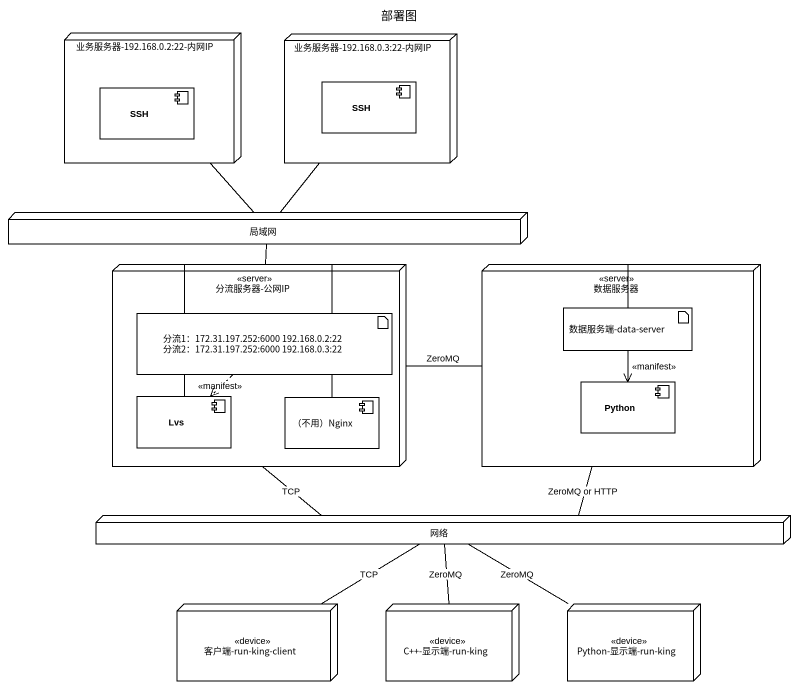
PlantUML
@startuml
title 部署图
node "业务服务器-192.168.0.2:22-内网IP" as 业务服务器_192_168_0_2_22_内网IP {
  component SSH
}
node "业务服务器-192.168.0.3:22-内网IP" as 业务服务器_192_168_0_3_22_内网IP {
  component "SSH" as SSH_2
}
node 局域网
node "分流服务器-公网IP" as 分流服务器_公网IP <<server>> {
  artifact "分流1：172.31.197.252:6000 192.168.0.2:22 分流2：172.31.197.252:6000 192.168.0.3:22" as 分流1_172_31_197_252_6000_192
  component Lvs
  component "（不用）Nginx" as 不用_Nginx
}
node 数据服务器 <<server>> {
  artifact "数据服务端-data-server" as 数据服务端_data_server
  component Python
}
node 网络
node "客户端-run-king-client" as 客户端_run_king_client <<device>>
node "C++-显示端-run-king" as C_显示端_run_king <<device>>
node "Python-显示端-run-king" as Python_显示端_run_king <<device>>
业务服务器_192_168_0_2_22_内网IP -- 局域网
业务服务器_192_168_0_3_22_内网IP -- 局域网
分流服务器_公网IP -up- 局域网
分流服务器_公网IP -right- 数据服务器 : ZeroMQ
分流服务器_公网IP -- Lvs
分流服务器_公网IP -- 不用_Nginx
分流服务器_公网IP -- 网络 : TCP
数据服务器 -- Python
数据服务端_data_server ..> Python : <<manifest>>
分流1_172_31_197_252_6000_192 ..> Lvs : <<manifest>>
网络 -up- 数据服务器 : ZeroMQ or HTTP
客户端_run_king_client -up- 网络 : TCP
C_显示端_run_king -up- 网络 : ZeroMQ
Python_显示端_run_king -left- 网络 : ZeroMQ
@enduml
